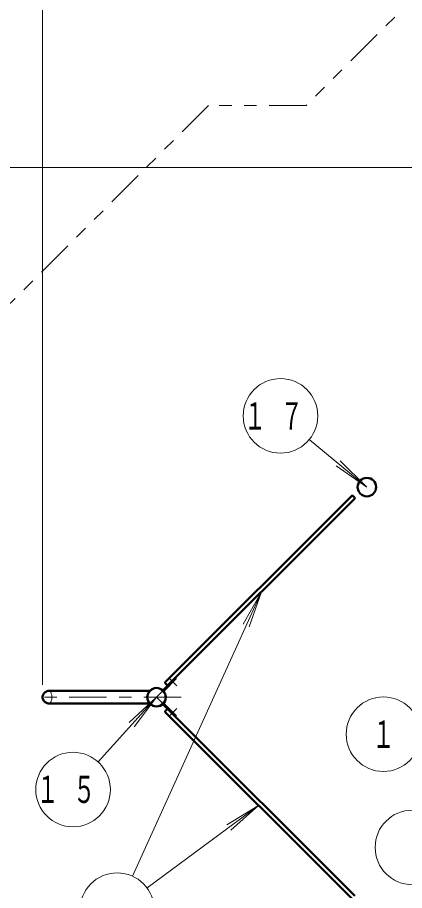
# Model space of a CAD drawing. Units: millimetres on the paper, scale 1:60. Extents: x -385 to 0, y -594 to 267.
# Drawn here: x -331 to -299.8, y 132.7 to 203 of the extents above; entities that cross this region are included whole.
import ezdxf
from ezdxf.enums import TextEntityAlignment as Align

# ---------------------------------------------------------------- set-up
doc = ezdxf.new("R2010")
doc.units = ezdxf.units.MM
doc.linetypes.add('USER2', pattern=[6, 3, -1, 1, -1])
doc.linetypes.add('USER3', pattern=[8, 3, -1, 1, -1, 1, -1])
doc.layers.add('LY_1', color=7, linetype='Continuous', lineweight=13)
doc.styles.add('ＭＳ ゴシック', font='')
doc.styles.get('ＭＳ ゴシック').set_extended_font_data('MS Gothic')

msp = doc.modelspace()

# ---------------------------------------------------------------- linework, layer by layer
at = {"layer": 'LY_1'}
for p, q in [((-328.936, 149.246), (-328.936, 232.856)), ((-267.351, 190.895), (-368.968, 190.895)), ((-307.486, 168.987), (-302.855, 165.163)), ((-302.855, 165.163), (-305.326, 166.864)), ((-302.855, 165.163), (-304.993, 167.267)), ((-321.701, 133.829), (-311.339, 156.732)), ((-311.339, 156.732), (-312.809, 154.117)), ((-311.339, 156.732), (-312.333, 153.901)), ((-324.475, 143.036), (-319.771, 148.246)), ((-319.771, 148.246), (-321.968, 146.203)), ((-319.771, 148.246), (-321.58, 145.853)), ((-320.528, 132.884), (-311.563, 139.537)), ((-311.563, 139.537), (-314.119, 137.966)), ((-311.563, 139.537), (-313.807, 137.546))]:
    msp.add_line(p, q, dxfattribs=at)
at = {"layer": 'LY_1', "color": 140, "lineweight": 50}
for p, q in [((-319.072, 149.446), (-304.053, 164.465)), ((-318.849, 149.222), (-303.829, 164.241)), ((-303.829, 164.312), (-303.982, 164.465)), ((-319.273, 148.798), (-318.236, 149.835)), ((-319.22, 148.745), (-318.183, 149.782)), ((-318.183, 149.782), (-318.236, 149.835)), ((-318.919, 149.222), (-319.072, 149.375)), ((-320.316, 148.75), (-328.432, 148.75)), ((-319.22, 148.745), (-319.273, 148.798)), ((-320.316, 147.742), (-328.432, 147.742)), ((-319.22, 147.748), (-319.273, 147.695)), ((-319.273, 147.695), (-318.236, 146.658)), ((-319.22, 147.748), (-318.183, 146.711)), ((-318.919, 147.27), (-319.072, 147.117)), ((-319.072, 147.046), (-304.053, 132.027)), ((-318.849, 147.27), (-303.829, 132.251)), ((-318.183, 146.711), (-318.236, 146.658))]:
    msp.add_line(p, q, dxfattribs=at)
at = {"layer": 'LY_1', "linetype": 'USER2'}
for p, q in [((-317.787, 150.231), (-319.771, 148.246)), ((-318.142, 149.152), (-318.821, 149.831)), ((-317.787, 148.246), (-329.474, 148.246)), ((-319.771, 148.246), (-317.766, 146.241)), ((-318.142, 147.34), (-318.821, 146.661))]:
    msp.add_line(p, q, dxfattribs=at)
at = {"layer": 'LY_1', "linetype": 'USER3'}
for p, q in [((-318.595, 149.369), (-318.648, 149.422)), ((-318.36, 149.605), (-318.413, 149.658)), ((-318.595, 147.123), (-318.648, 147.07)), ((-318.36, 146.887), (-318.413, 146.834))]:
    msp.add_line(p, q, dxfattribs=at)
msp.add_lwpolyline([(-252.084, 224.228), (-279.401, 224.228), (-307.724, 195.905), (-315.589, 195.905), (-332.744, 178.75), (-341.067, 178.75), (-358.936, 160.881), (-358.936, 135.611), (-341.067, 117.742), (-334.428, 117.742), (-277.865, 61.179), (-243.079, 61.179), (-225.79, 78.468), (-190.656, 78.468), (-167.999, 101.125), (-148.366, 101.125), (-130.952, 118.539), (-130.952, 161.068), (-148.366, 178.482), (-182.426, 178.482), (-196.792, 192.847), (-220.703, 192.847)], close=True, dxfattribs=at)
at = {"layer": 'LY_1', "color": 140, "lineweight": 50}
msp.add_lwpolyline([(-328.432, 148.75), (-328.497, 148.746), (-328.562, 148.733), (-328.625, 148.712), (-328.684, 148.683), (-328.739, 148.646), (-328.788, 148.603), (-328.832, 148.553), (-328.868, 148.498), (-328.897, 148.439), (-328.919, 148.377), (-328.931, 148.312), (-328.936, 148.246), (-328.931, 148.18), (-328.919, 148.116), (-328.897, 148.053), (-328.868, 147.994), (-328.832, 147.939), (-328.788, 147.89), (-328.739, 147.846), (-328.684, 147.81), (-328.625, 147.78), (-328.562, 147.759), (-328.497, 147.746), (-328.432, 147.742)], dxfattribs=at)
at = {"layer": 'LY_1', "linetype": 'USER3'}
msp.add_lwpolyline([(-328.432, 147.742), (-328.399, 147.746), (-328.366, 147.759), (-328.335, 147.78), (-328.306, 147.81), (-328.278, 147.846), (-328.253, 147.89), (-328.232, 147.939), (-328.213, 147.994), (-328.199, 148.053), (-328.188, 148.116), (-328.182, 148.18), (-328.18, 148.246), (-328.182, 148.312), (-328.188, 148.377), (-328.199, 148.439), (-328.213, 148.498), (-328.232, 148.553), (-328.253, 148.603), (-328.278, 148.646), (-328.306, 148.683), (-328.335, 148.712), (-328.366, 148.733), (-328.399, 148.746), (-328.432, 148.75)], dxfattribs=at)
at = {"layer": 'LY_1'}
for centre, radius in [((-309.799, 170.898), 3), ((-319.771, 148.246), 0.689), ((-301.519, 145.268), 3), ((-326.485, 140.809), 3), ((-299.188, 136.15), 3), ((-322.938, 131.096), 3)]:
    msp.add_circle(centre, radius, dxfattribs=at)
at = {"layer": 'LY_1', "color": 140, "lineweight": 50}
for centre in [(-302.855, 165.163), (-319.771, 148.246)]:
    msp.add_circle(centre, 0.743, dxfattribs=at)
for centre, start, end in [((-304.018, 164.43), 45, 135), ((-303.865, 164.277), 315, 45), ((-319.037, 149.411), 135, 225), ((-318.884, 149.257), 225, 315), ((-319.037, 147.082), 135, 225), ((-318.884, 147.235), 45, 135)]:
    msp.add_arc(centre, 0.05, start, end, dxfattribs=at)

# ---------------------------------------------------------------- texts
at = {"layer": 'LY_1', "style": 'ＭＳ ゴシック', "width": 0.6}
msp.add_text('１', height=2.199, dxfattribs=at).set_placement((-301.519, 145.268), align=Align.MIDDLE_CENTER)
at = {"layer": 'LY_1', "char_height": 2.199, "attachment_point": 5, "style": 'ＭＳ ゴシック'}
for s, insert in [('\\T1.64;\\W0.6;１７', (-309.799, 170.898)), ('\\T1.64;\\W0.6;１５', (-326.485, 140.809))]:
    msp.add_mtext(s, dxfattribs=dict(at, insert=insert))

doc.saveas('drawing.dxf')
